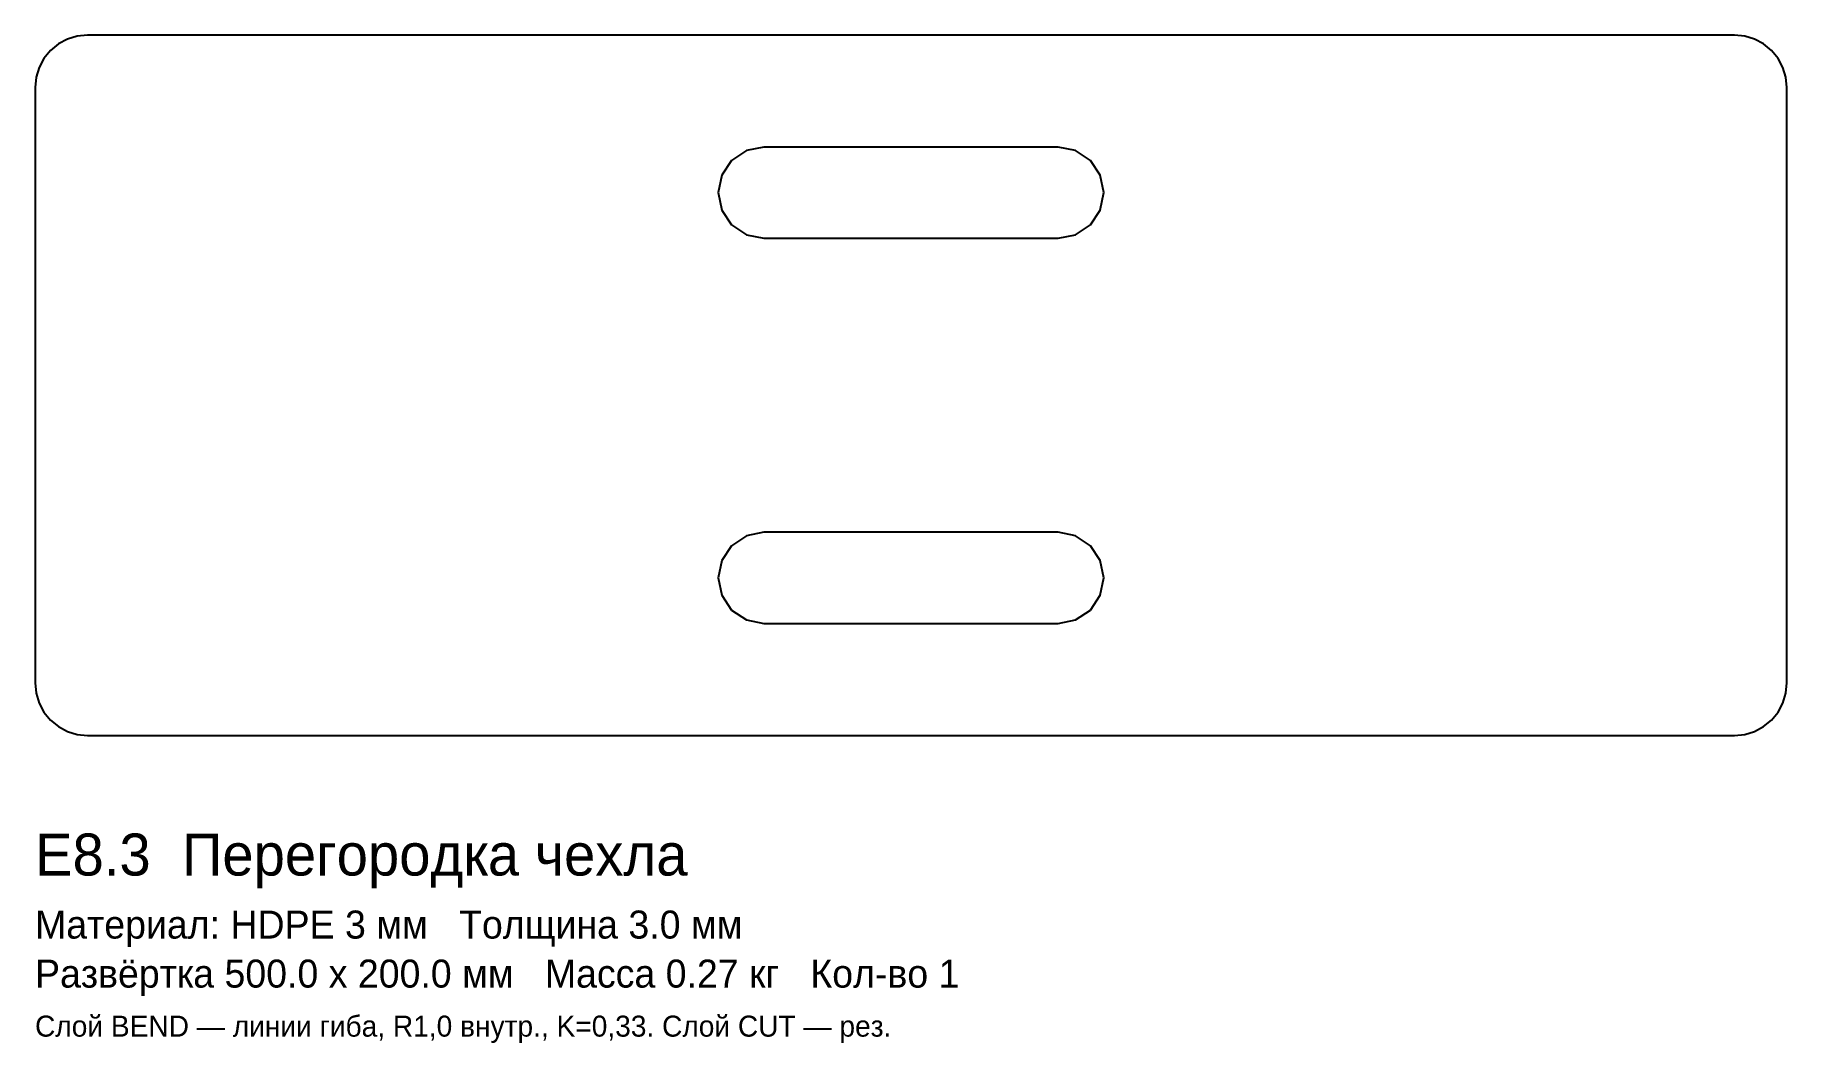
# Model space of a CAD drawing. Header units: millimetres. Extents: x 0 to 500, y -88 to 200.
import ezdxf

# ---------------------------------------------------------------- set-up
doc = ezdxf.new("R2010")
doc.units = ezdxf.units.MM
doc.layers.add('CUT', color=7, linetype='Continuous')
doc.layers.add('INFO', color=3, linetype='Continuous')

msp = doc.modelspace()

# ---------------------------------------------------------------- linework, layer by layer
at = {"layer": 'CUT'}
for points in [[(485, 0), (487.93, 0.29), (490.74, 1.14), (493.33, 2.53), (495.61, 4.39), (497.47, 6.67), (498.86, 9.26), (499.71, 12.07), (500, 15), (500, 185), (499.71, 187.93), (498.86, 190.74), (497.47, 193.33), (495.61, 195.61), (493.33, 197.47), (490.74, 198.86), (487.93, 199.71), (485, 200), (15, 200), (12.07, 199.71), (9.26, 198.86), (6.67, 197.47), (4.39, 195.61), (2.53, 193.33), (1.14, 190.74), (0.29, 187.93), (0, 185), (0, 15), (0.29, 12.07), (1.14, 9.26), (2.53, 6.67), (4.39, 4.39), (6.67, 2.53), (9.26, 1.14), (12.07, 0.29), (15, 0)], [(292, 142), (296.97, 142.99), (301.19, 145.81), (304.01, 150.03), (305, 155), (304.01, 159.97), (301.19, 164.19), (296.97, 167.01), (292, 168), (208, 168), (203.03, 167.01), (198.81, 164.19), (195.99, 159.97), (195, 155), (195.99, 150.03), (198.81, 145.81), (203.03, 142.99), (208, 142)], [(292, 32), (296.97, 32.99), (301.19, 35.81), (304.01, 40.03), (305, 45), (304.01, 49.97), (301.19, 54.19), (296.97, 57.01), (292, 58), (208, 58), (203.03, 57.01), (198.81, 54.19), (195.99, 49.97), (195, 45), (195.99, 40.03), (198.81, 35.81), (203.03, 32.99), (208, 32)]]:
    msp.add_lwpolyline(points, close=True, dxfattribs=at)

# ---------------------------------------------------------------- texts
at = {"layer": 'INFO'}
for s, height, p in [('E8.3  Перегородка чехла', 12, (0, -40)), ('Материал: HDPE 3 мм   Толщина 3.0 мм', 8, (0, -58)), ('Развёртка 500.0 x 200.0 мм   Масса 0.27 кг   Кол-во 1', 8, (0, -72)), ('Слой BEND — линии гиба, R1,0 внутр., K=0,33. Слой CUT — рез.', 6, (0, -86))]:
    msp.add_text(s, height=height, dxfattribs=at).set_placement(p)

doc.saveas('drawing.dxf')
